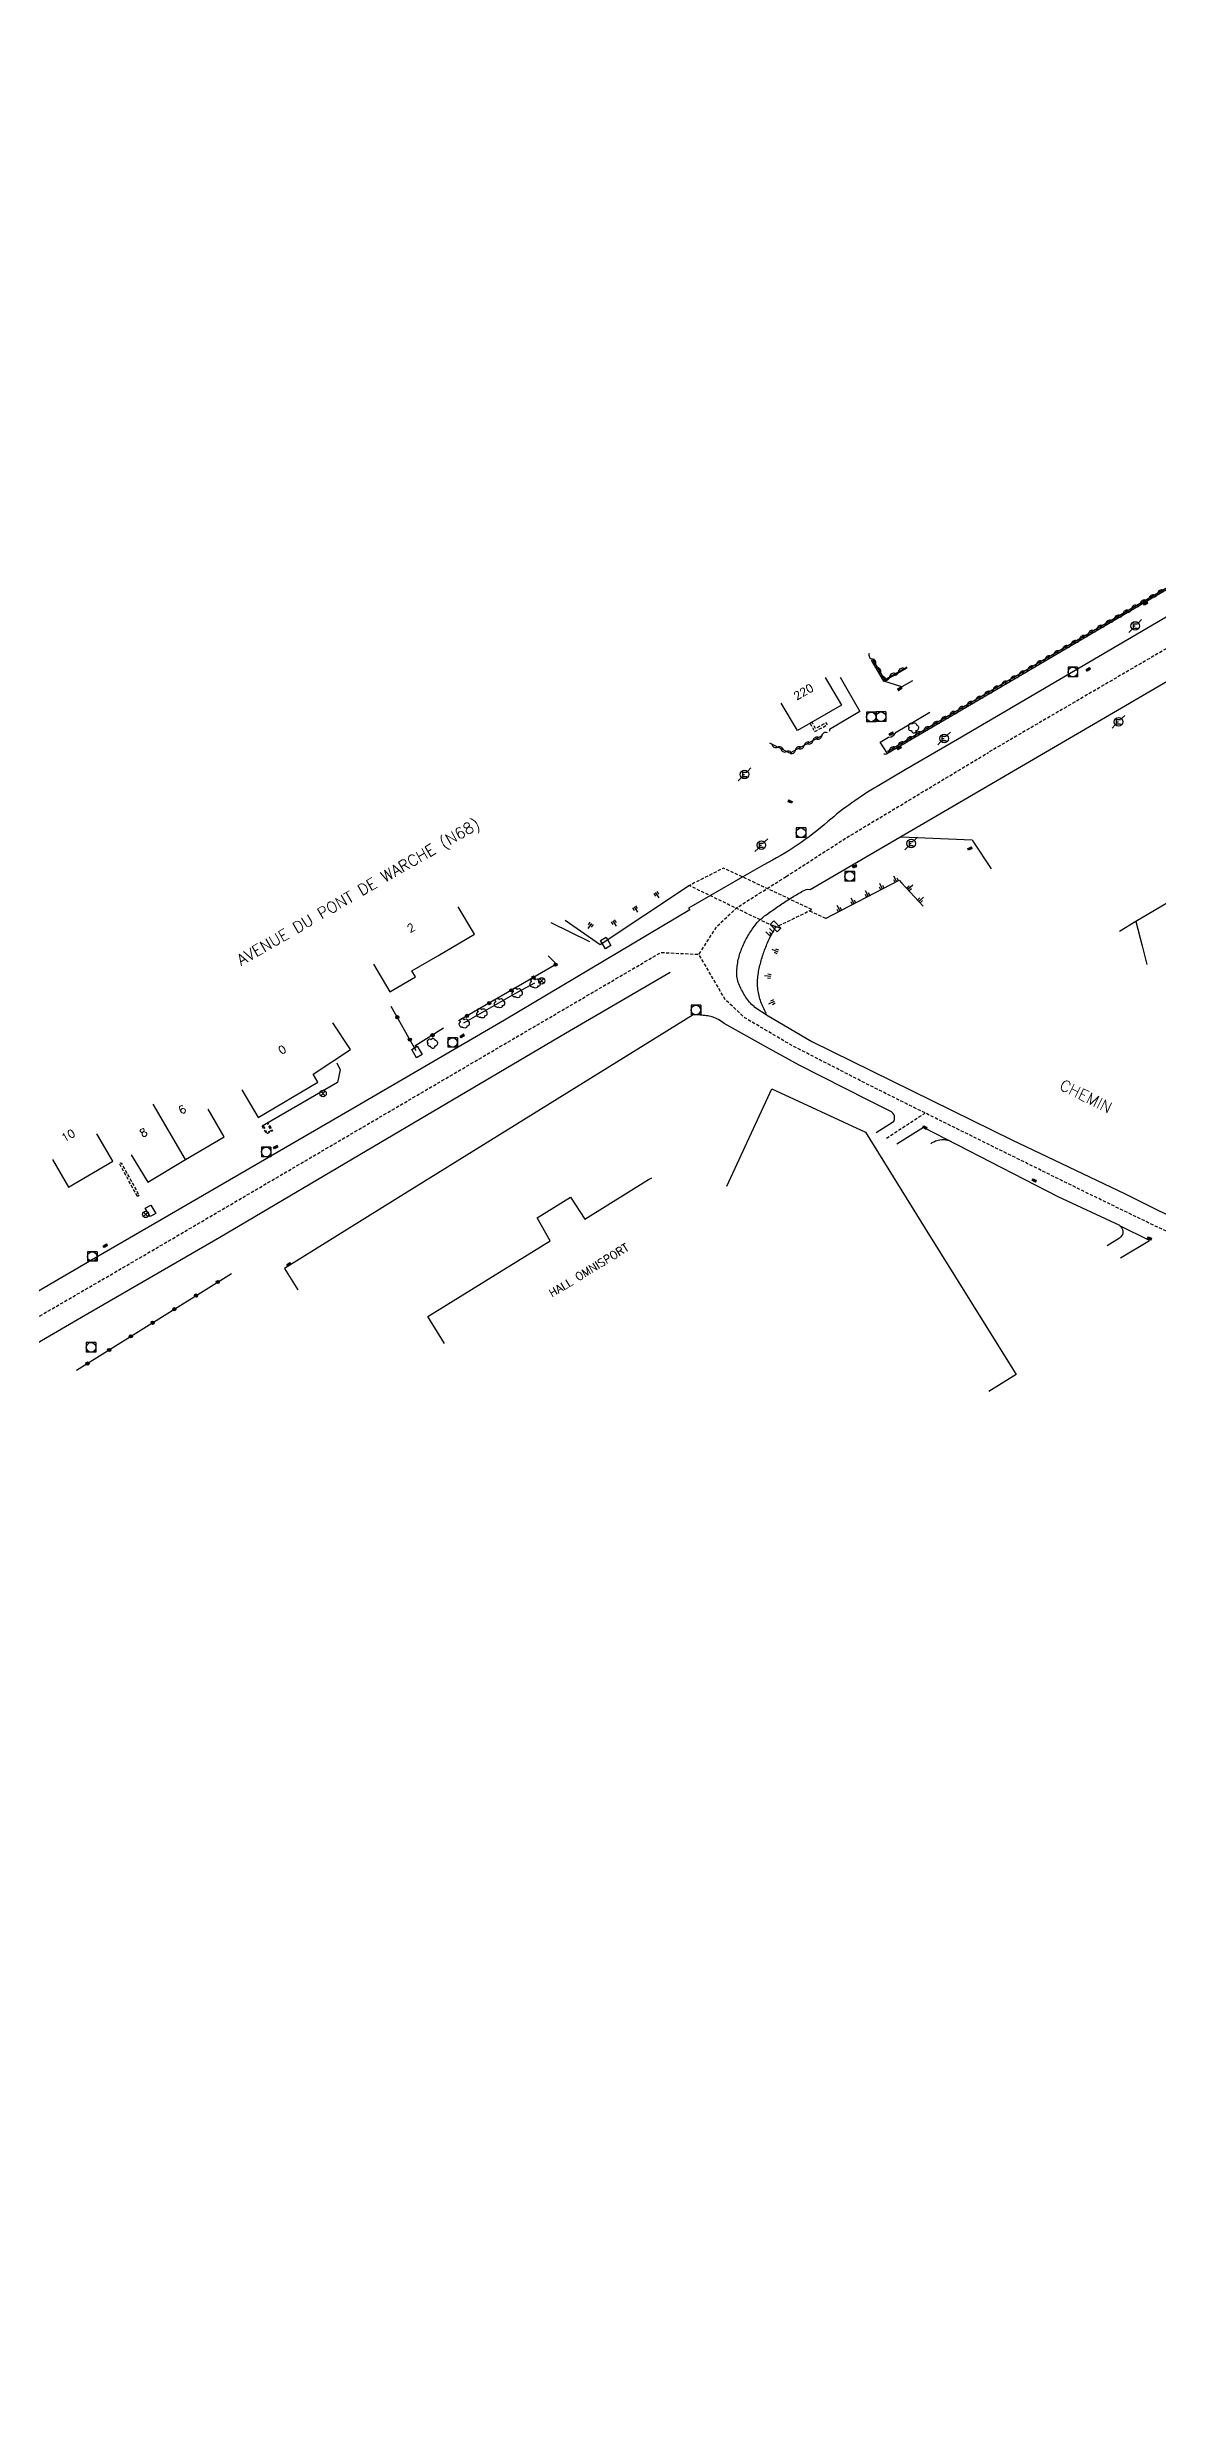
# Model space of a CAD drawing. Header units: millimetres. Extents: x 266017 to 267000, y 124000 to 124918.
# Drawn here: x 266509.3 to 266682.7, y 124337.4 to 124707.4 of the extents above; entities that cross this region are included whole.
import ezdxf
from ezdxf.enums import TextEntityAlignment as Align

# ---------------------------------------------------------------- set-up
doc = ezdxf.new("R2010")
doc.units = ezdxf.units.MM
doc.linetypes.add('DASHED', pattern=[0.75, 0.5, -0.25])
doc.layers.get('0').update_dxf_attribs({"linetype": 'CONTINUOUS'})
for name, color, linetype in [('W0001', 6, 'DASHED'), ('W0008', 7, 'CONTINUOUS'), ('W0017', 7, 'CONTINUOUS'), ('W0100', 7, 'CONTINUOUS'), ('W0112', 1, 'DASHED'), ('W0122', 7, 'DASHED'), ('W0211', 2, 'CONTINUOUS'), ('W0300', 7, 'CONTINUOUS'), ('W0302', 3, 'CONTINUOUS'), ('W0310', 3, 'CONTINUOUS'), ('W0322', 7, 'CONTINUOUS'), ('W0400', 7, 'CONTINUOUS'), ('W0420', 7, 'CONTINUOUS'), ('W0430', 7, 'CONTINUOUS'), ('W0469', 7, 'CONTINUOUS'), ('W0471', 7, 'CONTINUOUS'), ('W0984', 7, 'CONTINUOUS'), ('W0989', 7, 'CONTINUOUS'), ('W0991', 7, 'CONTINUOUS'), ('W1102', 7, 'CONTINUOUS'), ('W1471', 7, 'CONTINUOUS')]:
    doc.layers.add(name, color=color, linetype=linetype)
doc.styles.get("Standard").update_dxf_attribs({"font": 'romans.shx', "width": 0.85})

# ---------------------------------------------------------------- blocks, each defined once
blk = doc.blocks.new('t211o')
at = {"color": 0, "linetype": 'Continuous'}
for p, q in [((-0.29, 0.5), (-0.29, 0)), ((0, 1), (0, 0)), ((0.29, 0.5), (0.29, 0))]:
    blk.add_line(p, q, dxfattribs=at)
blk = doc.blocks.new('T400')
for p, q in [((-0.15, 0.3), (0.15, 0.3)), ((-0.15, -0.25), (-0.15, 0.3)), ((-0.15, 0.15), (0.15, 0.15)), ((-0.15, 0), (0.15, 0)), ((0.15, 0.3), (0.15, -0.25)), ((-0.15, -0.15), (0.15, -0.15)), ((-0.15, -0.25), (-0.15, -0.3)), ((-0.15, -0.3), (0.15, -0.3)), ((0.15, -0.3), (0.15, -0.25))]:
    blk.add_line(p, q)
blk = doc.blocks.new('T471')
for p, q in [((-0.333334, 0.333334), (-0.333334, -0.333334)), ((-0.333334, 0.333334), (0.333334, 0.333334)), ((-0.333334, 0), (0, 0)), ((0.500001, 0.500001), (1.000002, 1.000002)), ((-0.500001, -0.500001), (-1.000002, -1.000002)), ((-0.333334, -0.333334), (0.333334, -0.333334))]:
    blk.add_line(p, q)
blk.add_ellipse((0, 0), major_axis=(0.471405, 0.471405), ratio=1, start_param=5.4977871438, end_param=11.780972451)
blk = doc.blocks.new('T420')
for p, q in [((0.75, 0.75), (-0.75, 0.75)), ((-0.75, 0.75), (-0.75, -0.75)), ((0.75, 0.75), (0.75, -0.75)), ((0.75, -0.75), (-0.75, -0.75))]:
    blk.add_line(p, q)
blk.add_ellipse((0, 0), major_axis=(-0.53, 0.53), ratio=1, start_param=3.926991, end_param=10.210176)
blk = doc.blocks.new('t310o')
at = {"color": 0, "linetype": 'Continuous'}
for centre, start, end in [((-0.5, 0.38), 216.8699, 323.1304), ((0.5, -0.37), 36.8699, 143.1303)]:
    blk.add_arc(centre, 0.625, start, end, dxfattribs=at)
blk = doc.blocks.new('T300')
for p, q in [((-0.8, 0.51), (-0.86, 0.34)), ((-0.86, 0.34), (-0.86, 0.17)), ((-0.86, 0.17), (-0.74, 0.06)), ((-0.69, 0.63), (-0.8, 0.51)), ((-0.8, -0.06), (-0.74, 0.06)), ((-0.74, 0.06), (-0.69, 0.11)), ((-0.57, 0.69), (-0.69, 0.63)), ((-0.46, 0.69), (-0.57, 0.69)), ((-0.29, 0.63), (-0.46, 0.69)), ((-0.29, 0.63), (-0.17, 0.74)), ((-0.23, 0.57), (-0.29, 0.63)), ((-0.17, 0.74), (-0.06, 0.8)), ((-0.06, 0.8), (0.06, 0.8)), ((0.06, 0.8), (0.23, 0.74)), ((0.23, 0.74), (0.34, 0.63)), ((0.34, 0.63), (0.4, 0.51)), ((0.46, 0.46), (0.34, 0.46)), ((0.4, 0.51), (0.4, 0.46)), ((0.57, 0.4), (0.46, 0.46)), ((0.57, 0.4), (0.69, 0.29)), ((0.69, 0.29), (0.74, 0.17)), ((0.74, 0.06), (0.69, -0.17)), ((0.74, 0.17), (0.74, 0.06)), ((-0.8, -0.17), (-0.8, -0.06)), ((-0.8, -0.23), (-0.8, -0.17)), ((-0.74, -0.34), (-0.8, -0.23)), ((-0.69, -0.4), (-0.74, -0.34)), ((-0.51, -0.46), (-0.69, -0.4)), ((-0.4, -0.46), (-0.51, -0.46)), ((-0.4, -0.46), (-0.34, -0.46)), ((-0.34, -0.46), (-0.34, -0.4)), ((-0.34, -0.51), (-0.34, -0.46)), ((-0.29, -0.63), (-0.34, -0.51)), ((-0.17, -0.74), (-0.29, -0.63)), ((-0.06, -0.8), (-0.17, -0.74)), ((0.06, -0.8), (-0.06, -0.8)), ((0.17, -0.74), (0.06, -0.8)), ((0.23, -0.69), (0.17, -0.74)), ((0.29, -0.46), (0.23, -0.46)), ((0.29, -0.63), (0.23, -0.69)), ((0.46, -0.4), (0.29, -0.46)), ((0.34, -0.51), (0.29, -0.63)), ((0.34, -0.51), (0.34, -0.46)), ((0.57, -0.34), (0.46, -0.4)), ((0.63, -0.29), (0.57, -0.34)), ((0.69, -0.17), (0.63, -0.29))]:
    blk.add_line(p, q)
blk = doc.blocks.new('T430')
at = {"flags": 128}
for points in [[(0.8, 0.8), (-0.8, 0.8)], [(-0.8, 0.8), (-0.8, 0)], [(0.8, 0.8), (-0.8, 0)], [(-0.8, 0), (0.8, 0)], [(-0.4, 2.1), (0.4, 2.1)], [(-0.4, 2.1), (-0.4, 1.3)], [(-0.4, 1.7), (0, 1.7)], [(-0.4, 1.3), (0.4, 1.3)], [(0.8, 0), (0.8, 0.8)]]:
    blk.add_lwpolyline(points, dxfattribs=at)
blk = doc.blocks.new('t322o')
at = {"color": 0, "linetype": 'Continuous'}
for radius in [0.25, 0.15]:
    blk.add_circle((0, 0), radius, dxfattribs=at)
blk = doc.blocks.new('T1471')
at = {"color": 0, "linetype": 'Continuous', "flags": 128}
blk.add_lwpolyline([(-0.75, -0.5), (-0.75, 0.5), (0.75, 0.5), (0.75, -0.5), (-0.75, -0.5)], dxfattribs=at)
blk = doc.blocks.new('T469')
at = {"color": 0, "linetype": 'Continuous', "flags": 128}
for points in [[(-0.35, 0.35), (0.35, -0.35)], [(-0.35, -0.35), (0.35, 0.35)]]:
    blk.add_lwpolyline(points, dxfattribs=at)
at = {"color": 0, "linetype": 'Continuous'}
blk.add_circle((0, 0), 0.5, dxfattribs=at)

msp = doc.modelspace()

# ---------------------------------------------------------------- linework, layer by layer
at = {"layer": 'W0001', "flags": 128}
msp.add_lwpolyline([(266865.5, 124736.81), (266864.06, 124729.16, -0.138356), (266859.87, 124719.72), (266853.87, 124712.41), (266813.88, 124689.31), (266750.57, 124652.27), (266656.26, 124597.23)], format="xyb", dxfattribs=at)
for points in [[(266624.7, 124577.87), (266633.99, 124583.85), (266656.26, 124597.23)], [(266919.62, 124415.63), (266909.71, 124419.24), (266895.21, 124424.48), (266888.88, 124427.06), (266881.56, 124430.24), (266874.97, 124433.19), (266867.08, 124436.77), (266858.44, 124440.64), (266845.71, 124446.25), (266837.32, 124449.94), (266827.16, 124454.12), (266808.39, 124463.03), (266788.06, 124472.59), (266766.93, 124482.93), (266742.12, 124494.9), (266725.68, 124502.6), (266699.66, 124515.2), (266682.33, 124523.25), (266670.64, 124528.92), (266650.78, 124538.73), (266638.09, 124545.03), (266625.4, 124551.55), (266618.22, 124555.79), (266615.18, 124558.61), (266611.06, 124565.7), (266613.87, 124570.05), (266616.94, 124572.97), (266624.7, 124577.87)], [(266222.64, 124337.41), (266230.81, 124346.57), (266239.65, 124352.72), (266287.4, 124380.73), (266317.61, 124398.46), (266413.08, 124453.93), (266478.13, 124491.8), (266523.08, 124517.91), (266605.1, 124565.99), (266611.06, 124565.7)], [(266640.35, 124536.98), (266643.77, 124539.21), (266646.39, 124540.91)]]:
    msp.add_lwpolyline(points, dxfattribs=at)
at = {"layer": 'W0008', "flags": 128}
for points in [[(266852.97, 124724.22), (266859.3, 124727.94), (266860.36, 124726.13), (266838.32, 124713.07), (266799.56, 124690.21), (266766.33, 124670.8), (266735.53, 124652.72), (266734.26, 124651.95), (266709.47, 124637.44), (266681.85, 124621.33), (266659.08, 124607.98), (266640.5, 124597.07), (266639.39, 124598.85), (266640.66, 124599.65), (266641.09, 124599.7), (266641.52, 124599.95), (266641.88, 124600.4), (266647.14, 124603.51)], [(266644.4, 124608.43), (266642.76, 124607.5), (266639.95, 124608.35), (266638.02, 124611.66)], [(266633.11, 124608.99), (266636.2, 124603.61), (266631.46, 124600.81), (266631.45, 124600.56)], [(266679.32, 124570.81), (266680.29, 124567.01), (266681.02, 124564.1)], [(266316.83, 124394.12), (266411.97, 124449.3), (266447.15, 124469.77), (266461.77, 124478.45), (266490.31, 124494.86), (266514.63, 124509.04), (266536.23, 124521.5), (266561.25, 124536.3), (266561.25, 124536.3), (266590.22, 124553.37), (266606.56, 124562.9)], [(266638.73, 124537.89), (266641.28, 124539.46), (266641.48, 124539.65), (266641.59, 124539.89), (266641.62, 124540.17), (266641.59, 124540.45), (266641.49, 124540.69), (266641.33, 124540.9), (266641.11, 124541.07), (266637.5, 124542.9), (266626.69, 124548.4), (266621.6, 124551.18), (266614.99, 124554.91), (266614.78, 124555.07), (266614.56, 124555.22), (266614.34, 124555.36), (266614.11, 124555.5), (266613.88, 124555.62), (266613.64, 124555.73), (266613.4, 124555.83), (266613.15, 124555.92), (266612.92, 124555.99), (266612.68, 124556.04), (266612.44, 124556.08), (266612.21, 124556.11), (266611.97, 124556.13), (266611.73, 124556.15), (266611.49, 124556.18), (266611.24, 124556.21), (266611, 124556.23), (266610.76, 124556.25), (266610.52, 124556.27), (266610.27, 124556.28), (266610.16, 124556.27), (266564, 124527.58), (266546.33, 124516.64), (266548.42, 124513.29)], [(266619.63, 124557.55), (266621.89, 124556.07), (266628.71, 124552.08), (266659.91, 124536.73), (266677.64, 124528.3), (266700.12, 124517.08)], [(266676.81, 124523.31), (266667.19, 124527.83), (266646.11, 124538.62), (266641.98, 124536.06)], [(266647.28, 124536.1), (266647.49, 124536.28), (266647.73, 124536.43), (266647.99, 124536.55), (266648.22, 124536.62), (266648.45, 124536.69), (266648.69, 124536.73), (266648.93, 124536.76), (266649.17, 124536.77), (266649.42, 124536.76), (266649.64, 124536.74), (266649.86, 124536.68), (266650.08, 124536.61), (266650.28, 124536.5)], [(266676.9, 124518.26), (266681.41, 124520.99), (266676.8, 124523.3), (266676.96, 124523.12), (266677.09, 124522.92), (266677.19, 124522.7), (266677.26, 124522.45), (266677.25, 124522.19), (266677.19, 124521.95), (266677.08, 124521.74), (266676.94, 124521.55), (266676.77, 124521.38), (266674.81, 124520.16)]]:
    msp.add_lwpolyline(points, dxfattribs=at)
for points in [[(266848.11, 124713.29), (266833.03, 124704.45), (266830.33, 124702.87), (266829.25, 124702.24, -0.008629), (266827.73, 124701.39, -0.008804), (266826.19, 124700.59, -0.008629), (266824.61, 124699.84, -0.008804), (266823.01, 124699.15, 0.008629), (266821.31, 124698.42, 0.008803), (266819.64, 124697.63, 0.008629), (266818, 124696.78, 0.008804), (266816.39, 124695.87), (266698.52, 124626.84), (266651.44, 124599.27), (266643.29, 124594.5), (266638.92, 124591.94, 0.044802), (266631.2, 124586.44, -0.062285), (266621.19, 124579.68, -0.032732)], [(266628.43, 124575.82), (266708.8, 124622.73, -0.050573), (266713.8, 124623.3, -0.050573), (266718.8, 124622.85, -0.051681), (266723.71, 124621.36, -0.051681), (266728.22, 124618.9), (266737.99, 124613.61), (266763.28, 124599.92), (266778.34, 124591.79), (266794.28, 124583.19), (266805.3, 124577.22), (266836.3, 124560.49), (266859.05, 124548.2), (266870.2, 124542.18)]]:
    msp.add_lwpolyline(points, format="xyb", dxfattribs=at)
at = {"layer": 'W0008', "ltscale": 0.1, "flags": 128}
for points in [[(266621.19, 124579.68), (266617.89, 124577.78), (266612.85, 124574.87), (266609.42, 124572.91), (266609.62, 124572.64), (266580.69, 124555.4), (266556.87, 124541.5), (266526.07, 124523.63), (266516.2, 124517.93), (266488.95, 124502.04)], [(266619.66, 124557.54), (266619.47, 124557.71), (266619.29, 124557.88), (266619.11, 124558.06), (266618.94, 124558.24), (266618.78, 124558.43), (266618.63, 124558.63), (266618.48, 124558.83), (266618.34, 124559.04), (266618.21, 124559.25), (266618.08, 124559.47), (266617.96, 124559.7), (266617.84, 124559.92), (266617.72, 124560.15), (266617.6, 124560.38), (266617.49, 124560.61), (266617.39, 124560.84), (266617.3, 124561.07), (266617.21, 124561.31), (266617.14, 124561.55), (266617.08, 124561.8), (266617.03, 124562.05), (266616.99, 124562.3), (266616.97, 124562.56), (266616.97, 124562.83), (266616.97, 124563.09), (266616.99, 124563.35), (266617.01, 124563.61), (266617.04, 124563.87), (266617.07, 124564.12), (266617.11, 124564.37), (266617.16, 124564.62), (266617.21, 124564.87), (266617.27, 124565.11), (266617.33, 124565.36), (266617.4, 124565.6), (266617.47, 124565.84), (266617.55, 124566.07), (266617.63, 124566.31), (266617.72, 124566.54), (266617.81, 124566.77), (266617.91, 124567), (266618.01, 124567.23), (266618.12, 124567.46), (266618.23, 124567.68), (266618.35, 124567.91), (266618.46, 124568.13), (266618.59, 124568.35), (266618.71, 124568.57), (266618.84, 124568.79), (266618.98, 124569), (266619.11, 124569.22), (266619.25, 124569.43), (266619.39, 124569.64), (266619.54, 124569.86), (266619.69, 124570.07), (266619.84, 124570.28), (266620.01, 124570.48), (266620.18, 124570.67), (266620.35, 124570.86), (266620.54, 124571.03), (266620.63, 124571.12), (266620.72, 124571.21), (266620.92, 124571.37), (266621.11, 124571.53), (266621.31, 124571.69), (266621.52, 124571.84), (266621.72, 124571.99), (266621.93, 124572.14), (266622.14, 124572.29), (266622.35, 124572.43), (266622.56, 124572.57), (266622.77, 124572.72), (266622.98, 124572.86), (266623.19, 124573.01), (266623.4, 124573.15), (266623.6, 124573.29), (266623.81, 124573.43), (266624.01, 124573.57), (266624.21, 124573.71), (266624.42, 124573.85), (266624.62, 124573.98), (266624.83, 124574.11), (266625.03, 124574.25), (266625.19, 124574.34), (266625.24, 124574.38), (266625.45, 124574.51), (266625.66, 124574.63), (266625.87, 124574.76), (266626.08, 124574.89), (266626.29, 124575.01), (266626.5, 124575.13), (266626.72, 124575.26), (266626.93, 124575.38), (266627.15, 124575.49), (266627.36, 124575.61), (266627.58, 124575.73), (266627.79, 124575.84), (266628.01, 124575.86), (266628.43, 124575.82)]]:
    msp.add_lwpolyline(points, dxfattribs=at)
at = {"layer": 'W0017'}
msp.add_line((266639.95, 124608.35), (266643.58, 124610.46), dxfattribs=at)
at = {"layer": 'W0017', "flags": 128}
for points in [[(266642.65, 124584.05), (266653.71, 124583.57), (266653.95, 124583.22), (266656.7, 124579.04)], [(266695.63, 124580.46), (266679.32, 124570.81), (266676.74, 124569.29)], [(266554.5, 124548.75), (266555.01, 124547.65), (266554.59, 124545.67), (266542.86, 124538.84)]]:
    msp.add_lwpolyline(points, dxfattribs=at)
at = {"layer": 'W0100', "flags": 128}
for points in [[(266630.8, 124608.97), (266633.31, 124604.65), (266628.16, 124601.66), (266626.44, 124600.66), (266623.9, 124604.96)], [(266560.25, 124564.14), (266562.78, 124559.83), (266566.79, 124562.18), (266566.24, 124563.12), (266570.27, 124565.49), (266575.98, 124568.83), (266573.45, 124573.14)], [(266539.67, 124544.54), (266542.21, 124540.23), (266551.53, 124545.71), (266550.79, 124546.98), (266556.63, 124550.82), (266553.88, 124555)], [(266615.41, 124529.49), (266622.46, 124544.69), (266637.05, 124537.93), (266646.41, 124522.86), (266660.59, 124500.06), (266656.35, 124497.42)], [(266522.4, 124534.37), (266524.99, 124530.09), (266530.86, 124533.64), (266536.93, 124537.18), (266534.41, 124541.5)], [(266510.08, 124533.65), (266512.6, 124529.33), (266519.51, 124533.36), (266517, 124537.68)], [(266571.34, 124504.89), (266568.71, 124509.14), (266587.82, 124520.95), (266585.77, 124524.52), (266591.02, 124527.76), (266593.25, 124524.32), (266603.2, 124530.5), (266603.69, 124530.79)]]:
    msp.add_lwpolyline(points, dxfattribs=at)
at = {"layer": 'W0112', "flags": 128}
msp.add_lwpolyline([(266628.43, 124601.81), (266629.12, 124600.5), (266631.12, 124601.56), (266630.95, 124601.87), (266629.26, 124600.98), (266628.73, 124601.99)], dxfattribs=at)
for points in [[(266543, 124538.91), (266543.58, 124537.83), (266544.25, 124538.2), (266543.65, 124539.26), (266543.79, 124539.33), (266544.46, 124538.14), (266543.52, 124537.62), (266542.86, 124538.84)], [(266523.36, 124527.87), (266520.55, 124533), (266520.82, 124533.15), (266523.62, 124528.02)]]:
    msp.add_lwpolyline(points, close=True, dxfattribs=at)
at = {"layer": 'W0122', "flags": 128}
msp.add_lwpolyline([(266628.69, 124572.69), (266614.9, 124579.18), (266609.57, 124576.46), (266623.06, 124569.94)], close=True, dxfattribs=at)
msp.add_lwpolyline([(266628.32, 124572.51), (266630.84, 124571.31)], dxfattribs=at)
at = {"layer": 'W0211', "flags": 128}
for points in [[(266609.57, 124576.46), (266595.64, 124567.19), (266590.17, 124571.01)], [(266630.84, 124571.31), (266642.34, 124577.31), (266642.72, 124576.89), (266646.1, 124573.2)], [(266621.61, 124556.45), (266621.48, 124556.67), (266621.35, 124556.89), (266621.24, 124557.11), (266621.13, 124557.34), (266621.02, 124557.56), (266620.92, 124557.79), (266620.83, 124558.02), (266620.74, 124558.26), (266620.66, 124558.49), (266620.59, 124558.73), (266620.52, 124558.97), (266620.46, 124559.22), (266620.41, 124559.46), (266620.36, 124559.71), (266620.32, 124559.96), (266620.28, 124560.22), (266620.25, 124560.47), (266620.23, 124560.73), (266620.22, 124560.98), (266620.22, 124561.24), (266620.22, 124561.49), (266620.23, 124561.74), (266620.25, 124562), (266620.27, 124562.25), (266620.3, 124562.5), (266620.34, 124562.76), (266620.38, 124563.01), (266620.42, 124563.26), (266620.48, 124563.51), (266620.53, 124563.76), (266620.59, 124564), (266620.65, 124564.24), (266620.71, 124564.48), (266620.78, 124564.72), (266620.85, 124564.96), (266620.92, 124565.2), (266620.99, 124565.44), (266621.07, 124565.67), (266621.15, 124565.91), (266621.23, 124566.14), (266621.31, 124566.37), (266621.4, 124566.61), (266621.49, 124566.84), (266621.59, 124567.06), (266621.68, 124567.29), (266621.78, 124567.52), (266621.89, 124567.74), (266621.99, 124567.97), (266622.1, 124568.19), (266622.21, 124568.41), (266622.32, 124568.63), (266622.44, 124568.85), (266622.56, 124569.07), (266622.68, 124569.29), (266622.8, 124569.51), (266622.93, 124569.72), (266623.06, 124569.94)]]:
    msp.add_lwpolyline(points, dxfattribs=at)
at = {"layer": 'W0302', "flags": 128}
for points in [[(266587.94, 124570.66), (266593.97, 124567.69)], [(266585.37, 124561.18), (266582.69, 124559.75), (266574.3, 124554.93)]]:
    msp.add_lwpolyline(points, dxfattribs=at)
at = {"layer": 'W0310', "flags": 128}
for points in [[(266734.05, 124652.17), (266709.13, 124637.59), (266681.87, 124621.6), (266659, 124608.2), (266640.54, 124597.39), (266640.58, 124597.48)], [(266638.15, 124611.83), (266640.02, 124608.59), (266643.56, 124610.62)], [(266630.24, 124599.84), (266625.27, 124597.11), (266622.13, 124598.67)]]:
    msp.add_lwpolyline(points, dxfattribs=at)
at = {"layer": 'W0322', "flags": 128}
for points in [[(266587.52, 124565.49), (266588.8, 124564.15), (266573.48, 124555.31)], [(266566.87, 124550.63), (266563.01, 124557.56)], [(266571.17, 124554.14), (266566.67, 124551.35)], [(266513.86, 124500.71), (266538.03, 124515.84)]]:
    msp.add_lwpolyline(points, dxfattribs=at)
at = {"layer": 'W1102', "flags": 128}
msp.add_lwpolyline([(266530.86, 124533.64), (266525.82, 124542.27)], dxfattribs=at)

# ---------------------------------------------------------------- block references
at = {"layer": 'W0211'}
for p, rotation in [((266641.92, 124577.09), 27.56215415811791), ((266604.3, 124575.35), 213.6399277102591), ((266635.27, 124573.62), 27.56215415811791), ((266637.49, 124574.78), 27.56215415811791), ((266639.7, 124575.94), 27.56215415811791), ((266643.71, 124575.82), 312.4904196775424), ((266645.4, 124573.97), 312.4904196775424), ((266594.33, 124570.54), 145.0582276206003), ((266597.64, 124570.92), 213.6399277102591), ((266600.97, 124573.14), 213.6399277102591), ((266633.06, 124572.47), 27.56215415811791), ((266623.36, 124566.11), 67.74273859873239), ((266622.29, 124562.27), 82.02332687437796), ((266622.86, 124558.36), 114.7984323089524)]:
    msp.add_blockref('t211o', p, dxfattribs=dict(at, rotation=rotation))
at = {"layer": 'W0300'}
for p in [(266644.63, 124601.06), (266569.49, 124551.78)]:
    msp.add_blockref('T300', p, dxfattribs=at)
for p, rotation in [((266579.81, 124558.09), 209.8728053118948), ((266582.57, 124559.68), 209.8728053118948), ((266585.37, 124561.18), 208.1821379999645), ((266574.3, 124554.93), 209.8728053118948), ((266577.05, 124556.51), 209.8728053118948)]:
    msp.add_blockref('T300', p, dxfattribs=dict(at, rotation=rotation))
at = {"layer": 'W0310'}
for p, rotation in [((266682.7, 124622.09), 210.3830610752211), ((266675.95, 124618.13), 210.3693200417175), ((266677.3, 124618.92), 210.3693200417175), ((266678.65, 124619.71), 210.3693200417175), ((266680, 124620.51), 210.3693200417175), ((266681.35, 124621.3), 210.3693200417175), ((266669.19, 124614.17), 210.3693200417175), ((266670.54, 124614.96), 210.3693200417175), ((266671.89, 124615.76), 210.3693200417175), ((266673.24, 124616.55), 210.3693200417175), ((266674.59, 124617.34), 210.3693200417175), ((266638.15, 124611.83), 299.960241582179), ((266638.93, 124610.47), 299.960241582179), ((266663.79, 124611.01), 210.3693200417175), ((266665.14, 124611.8), 210.3693200417175), ((266666.49, 124612.59), 210.3693200417175), ((266667.84, 124613.38), 210.3693200417175), ((266639.72, 124609.12), 299.960241582179), ((266640.85, 124609.06), 29.88637504700685), ((266642.21, 124609.84), 29.88637504700685), ((266657.03, 124607.05), 210.3532628442505), ((266658.38, 124607.84), 210.3532628442505), ((266659.73, 124608.63), 210.3693200417175), ((266661.08, 124609.42), 210.3693200417175), ((266662.43, 124610.21), 210.3693200417175), ((266650.27, 124603.09), 210.3532628442505), ((266651.62, 124603.88), 210.3532628442505), ((266652.98, 124604.67), 210.3532628442505), ((266654.33, 124605.46), 210.3532628442505), ((266655.68, 124606.26), 210.3532628442505), ((266630.24, 124599.84), 208.7343440077262), ((266643.52, 124599.13), 210.3532628442505), ((266644.87, 124599.93), 210.3532628442505), ((266646.22, 124600.72), 210.3532628442505), ((266647.57, 124601.51), 210.3532628442505), ((266648.92, 124602.3), 210.3532628442505), ((266623.34, 124598.07), 153.6281109314945), ((266624.74, 124597.37), 153.6281109314945), ((266626.12, 124597.59), 208.7343440077262), ((266627.5, 124598.34), 208.7343440077262), ((266628.87, 124599.09), 208.7343440077262), ((266640.81, 124597.55), 210.3532628442505), ((266642.16, 124598.34), 210.3532628442505)]:
    msp.add_blockref('t310o', p, dxfattribs=dict(at, rotation=rotation))
at = {"layer": 'W0322'}
for p, rotation in [((266588.68, 124564.08), 209.9843501311287), ((266581.76, 124560.08), 209.9843501311287), ((266585.22, 124562.08), 209.9843501311287), ((266563.95, 124555.87), 119.1347193525534), ((266574.83, 124556.08), 209.9843501311287), ((266578.29, 124558.08), 209.9843501311287), ((266565.9, 124552.37), 119.1347193525534), ((266569.46, 124553.08), 211.7248285303098), ((266535.9, 124514.51), 32.06461093344356), ((266532.51, 124512.39), 32.06461093344356), ((266525.73, 124508.14), 32.06461093344356), ((266529.12, 124510.26), 32.06461093344356), ((266518.95, 124503.89), 32.06461093344356), ((266522.34, 124506.02), 32.06461093344356), ((266515.56, 124501.77), 32.06461093344356)]:
    msp.add_blockref('t322o', p, dxfattribs=dict(at, rotation=rotation))
at = {"layer": 'W0400'}
for p, rotation in [((266680.83, 124620.54), 119.6283875813024), ((266642.41, 124607.19), 301.656025069846), ((266671.9, 124610.23), 120.9657181724022), ((266641.12, 124600.15), 120.9955706382642), ((266642.32, 124597.94), 296.9466089538146), ((266625.29, 124589.56), 243.484890880938), ((266653.39, 124582.22), 115.8268155193827), ((266635.4, 124579.45), 115.3962584178852), ((266574.12, 124552.95), 121.0570455217538), ((266646.36, 124538.63), 62.88943110535239), ((266544.97, 124535.58), 120.1298224070467), ((266663.45, 124530.36), 62.88943111446877), ((266518.34, 124520.17), 119.9708561379692), ((266681.46, 124521.31), 63.32166873898263), ((266547.01, 124517.27), 121.7418873365022)]:
    msp.add_blockref('T400', p, dxfattribs=dict(at, rotation=rotation))
at = {"layer": 'W0420'}
for p in [(266669.46, 124609.8), (266637.96, 124602.79), (266639.49, 124602.81), (266626.99, 124584.69), (266634.61, 124577.88), (266610.58, 124557), (266572.58, 124551.92), (266543.47, 124534.83), (266516.3, 124518.49), (266516.12, 124504.29)]:
    msp.add_blockref('T420', p, dxfattribs=at)
at = {"layer": 'W0430', "rotation": 133.9341794993509}
msp.add_blockref('T430', (266623.29, 124570.36), dxfattribs=at)
at = {"layer": 'W0469'}
for p in [(266586.5, 124561.55), (266552.35, 124543.96), (266524.64, 124525.07)]:
    msp.add_blockref('T469', p, dxfattribs=at)
at = {"layer": 'W0471'}
for p in [(266679.2, 124617), (266649.35, 124599.43), (266676.58, 124602.03), (266618.19, 124593.81), (266620.81, 124582.75), (266644.21, 124583.01)]:
    msp.add_blockref('T471', p, dxfattribs=at)
at = {"layer": 'W1471'}
for p, rotation in [((266596.5, 124567.47), 300.7925253573217), ((266567.02, 124550.43), 300.2661566070907), ((266525.4, 124525.62), 300.1298224083926)]:
    msp.add_blockref('T1471', p, dxfattribs=dict(at, rotation=rotation))

# ---------------------------------------------------------------- texts
at = {"layer": 'W0984'}
msp.add_text('HALL OMNISPORT', height=1.25, rotation=31.5158, dxfattribs=at).set_placement((266593.86, 124516.35), align=Align.MIDDLE)
at = {"layer": 'W0989'}
for s, rotation, p in [('AVENUE DU PONT DE WARCHE (N68)', 30.0116, (266557.92, 124575.36)), ('CHEMIN', 333.704, (266671.5, 124543.53))]:
    msp.add_text(s, height=1.75, rotation=rotation, dxfattribs=at).set_placement(p, align=Align.MIDDLE)
at = {"layer": 'W0991'}
for s, rotation, p in [('220', 29.7309, (266627.38, 124606.71)), ('2', 30.1871, (266566.09, 124569.85)), ('0', 31.8047, (266545.97, 124550.8)), ('6', 30.2927, (266530.36, 124541.45)), ('10', 30.2354, (266512.53, 124537.39)), ('8', 31.1303, (266524.31, 124537.85))]:
    msp.add_text(s, height=1.25, rotation=rotation, dxfattribs=at).set_placement(p, align=Align.MIDDLE)

doc.saveas('drawing.dxf')
